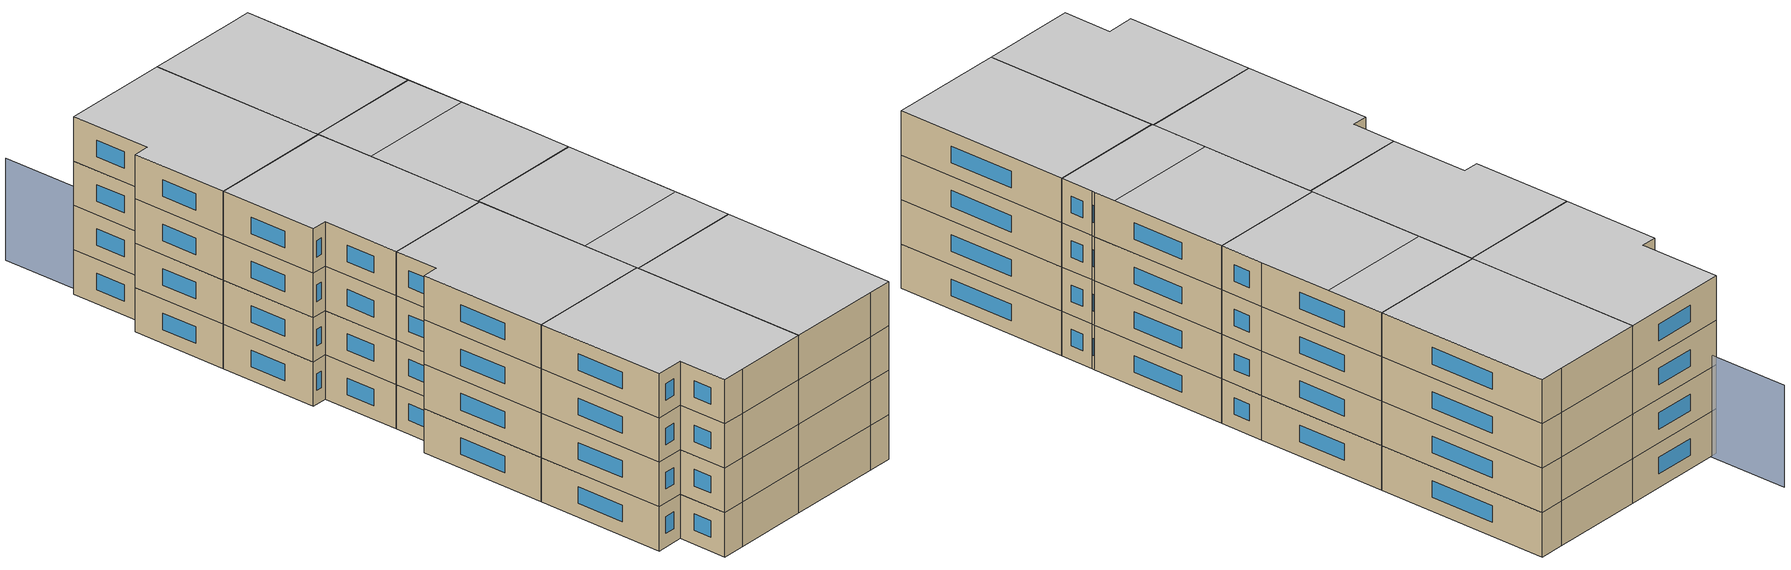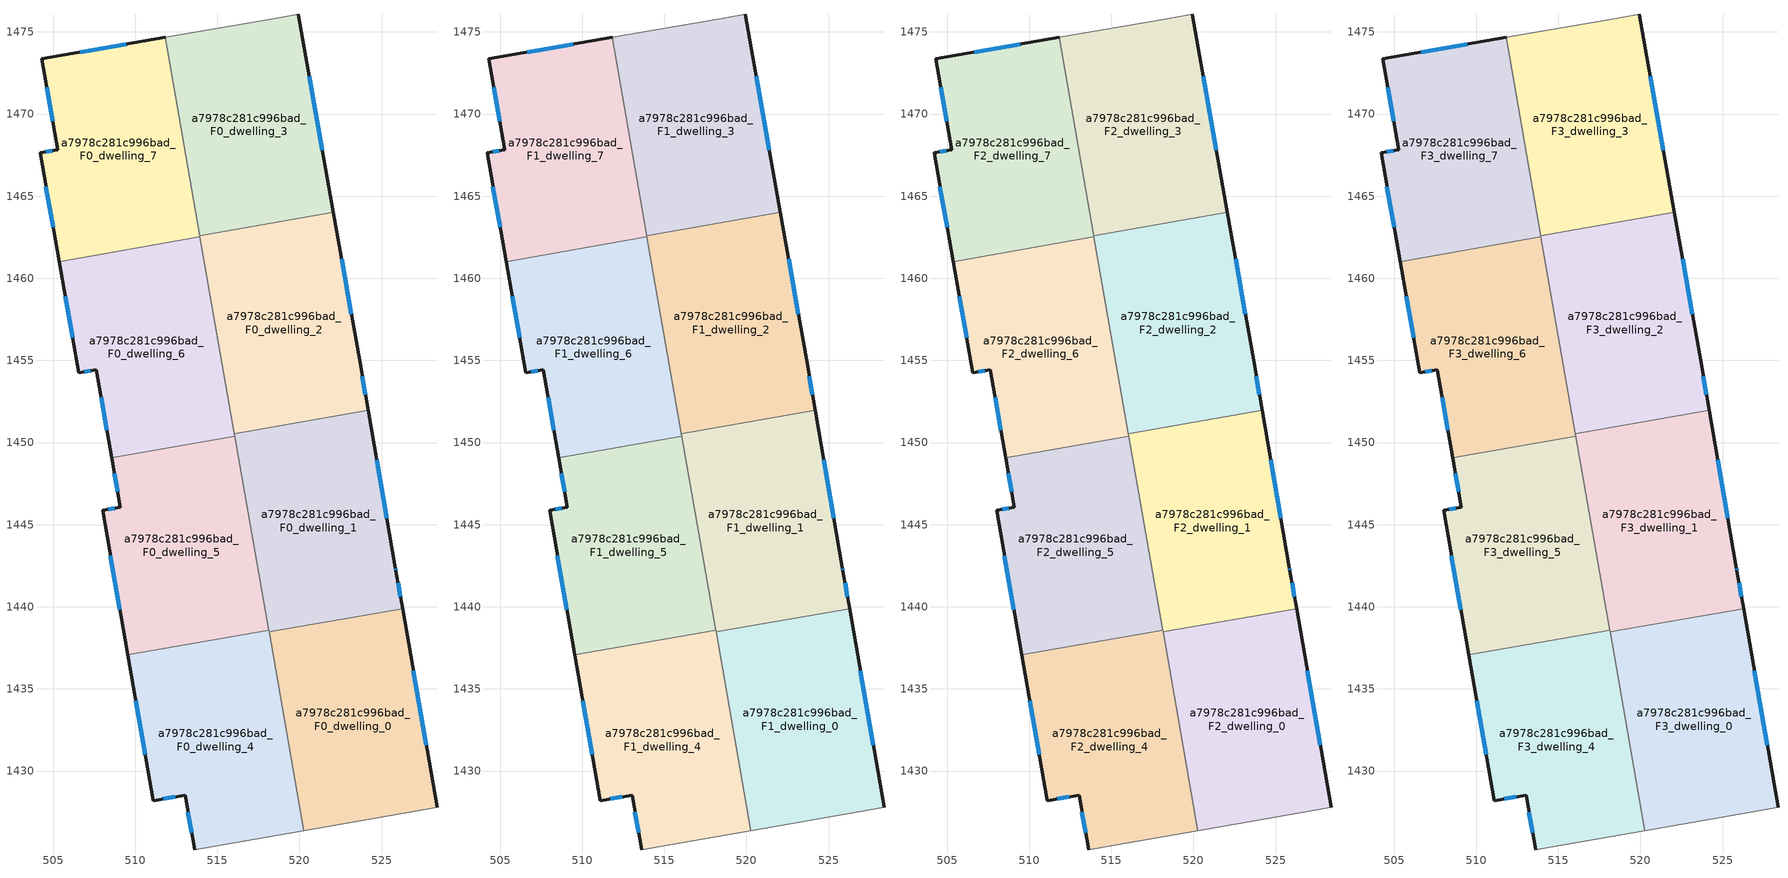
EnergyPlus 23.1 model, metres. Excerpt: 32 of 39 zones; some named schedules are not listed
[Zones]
a7978c281c996bad_F0_dwelling_0
 floor ground (EU_floor_Construction): 526.27,1439.89 528.37,1427.79 526.7,1427.5 520.27,1426.37 518.15,1438.47 z0
 wall outside (EU_wall_Construction): 528.37,1427.79 526.27,1439.89 z0:3
 wall to a7978c281c996bad_F0_dwelling_1 (EU_wall_Construction): 526.27,1439.89 518.15,1438.47 z0:3
 wall adiabatic (EU_wall_Construction): 520.27,1426.37 526.7,1427.5 528.37,1427.79 z0:3
 wall to a7978c281c996bad_F0_dwelling_4 (EU_wall_Construction): 518.15,1438.47 520.27,1426.37 z0:3
 window (EU_Window_Construction): 527.72,1431.58 526.93,1436.09 z0.94:2.06
a7978c281c996bad_F0_dwelling_1
 floor ground (EU_floor_Construction): 524.18,1451.96 525.84,1442.37 525.87,1442.2 526.27,1439.89 518.15,1438.47 516.04,1450.53 z0
 wall outside (EU_wall_Construction): 526.27,1439.89 525.87,1442.2 525.84,1442.37 524.18,1451.96 z0:3
 wall to a7978c281c996bad_F0_dwelling_2 (EU_wall_Construction): 524.18,1451.96 516.04,1450.53 z0:3
 wall to a7978c281c996bad_F0_dwelling_5 (EU_wall_Construction): 516.06,1450.4 518.13,1438.57 z0:3
 wall to a7978c281c996bad_F0_dwelling_4 (EU_wall_Construction): 518.13,1438.57 518.15,1438.47 z0:3
 wall to a7978c281c996bad_F0_dwelling_6 (EU_wall_Construction): 516.04,1450.53 516.06,1450.4 z0:3
 window (EU_Window_Construction): 525.32,1445.38 524.7,1448.95 / 525.86,1442.26 525.85,1442.32 / 526.15,1440.61 526,1441.48 z0.94:2.06
a7978c281c996bad_F0_dwelling_2
 floor ground (EU_floor_Construction): 522.07,1464.01 523.66,1455 524.18,1451.96 516.04,1450.53 513.93,1462.58 z0
 wall outside (EU_wall_Construction): 524.18,1451.96 523.66,1455 522.07,1464.01 z0:3
 wall to a7978c281c996bad_F0_dwelling_3 (EU_wall_Construction): 522.07,1464.01 513.93,1462.58 z0:3
 wall to a7978c281c996bad_F0_dwelling_6 (EU_wall_Construction): 513.94,1462.52 516.04,1450.53 z0:3
 wall to a7978c281c996bad_F0_dwelling_7 (EU_wall_Construction): 513.93,1462.58 513.94,1462.52 z0:3
 window (EU_Window_Construction): 523.16,1457.83 522.57,1461.18 / 524.02,1452.91 523.82,1454.05 z0.94:2.06
a7978c281c996bad_F0_dwelling_3
 floor ground (EU_floor_Construction): 519.93,1476.08 522.07,1464.01 513.93,1462.58 511.81,1474.66 518.24,1475.78 z0
 wall outside (EU_wall_Construction): 522.07,1464.01 519.93,1476.08 z0:3
 wall adiabatic (EU_wall_Construction): 519.93,1476.08 518.24,1475.78 511.81,1474.66 z0:3
 wall to a7978c281c996bad_F0_dwelling_7 (EU_wall_Construction): 511.81,1474.66 513.93,1462.58 z0:3
 window (EU_Window_Construction): 521.4,1467.79 520.6,1472.3 z0.94:2.06
a7978c281c996bad_F0_dwelling_4
 floor ground (EU_floor_Construction): 518.13,1438.57 520.27,1426.37 515.17,1425.48 513.61,1425.2 513.03,1428.54 511.11,1428.21 509.56,1437.07 z0
 wall outside (EU_wall_Construction): 509.56,1437.07 511.11,1428.21 513.03,1428.54 513.61,1425.2 z0:3
 wall to a7978c281c996bad_F0_dwelling_5 (EU_wall_Construction): 518.13,1438.57 509.56,1437.07 z0:3
 wall adiabatic (EU_wall_Construction): 513.61,1425.2 515.17,1425.48 520.27,1426.37 z0:3
 window (EU_Window_Construction): 513.21,1427.49 513.43,1426.25 / 511.71,1428.31 512.43,1428.44 / 510.04,1434.29 510.62,1430.98 z0.94:2.06
a7978c281c996bad_F0_dwelling_5
 floor ground (EU_floor_Construction): 516.06,1450.39 518.13,1438.57 509.56,1437.07 508.01,1445.88 509.09,1446.07 508.56,1449.08 z0
 wall outside (EU_wall_Construction): 508.56,1449.08 509.09,1446.07 508.01,1445.88 509.56,1437.07 z0:3
 wall to a7978c281c996bad_F0_dwelling_6 (EU_wall_Construction): 516.06,1450.39 508.56,1449.08 z0:3
 window (EU_Window_Construction): 508.5,1443.12 509.07,1439.83 / 508.75,1446.01 508.35,1445.94 / 508.73,1448.14 508.92,1447.01 z0.94:2.06
a7978c281c996bad_F0_dwelling_6
 floor ground (EU_floor_Construction): 513.94,1462.52 516.06,1450.39 508.56,1449.08 507.63,1454.43 506.56,1454.24 505.37,1461.02 z0
 wall outside (EU_wall_Construction): 505.37,1461.02 506.56,1454.24 507.63,1454.43 508.56,1449.08 z0:3
 wall to a7978c281c996bad_F0_dwelling_7 (EU_wall_Construction): 513.94,1462.52 505.37,1461.02 z0:3
 window (EU_Window_Construction): 507.92,1452.76 508.27,1450.76 / 506.89,1454.3 507.3,1454.37 / 505.74,1458.9 506.18,1456.37 z0.94:2.06
a7978c281c996bad_F0_dwelling_7
 floor ground (EU_floor_Construction): 511.81,1474.66 513.94,1462.52 505.37,1461.02 504.2,1467.64 505.28,1467.83 504.31,1473.35 z0
 wall outside (EU_wall_Construction): 511.81,1474.66 504.31,1473.35 505.28,1467.83 504.2,1467.64 505.37,1461.02 z0:3
 window (EU_Window_Construction): 509.46,1474.25 506.67,1473.76 / 504.57,1465.57 505,1463.1 / 504.94,1467.77 504.54,1467.7 / 504.62,1471.62 504.98,1469.56 z0.94:2.06
a7978c281c996bad_F1_dwelling_0
 floor to a7978c281c996bad_F0_dwelling_0 (EU_floor_Construction): 526.27,1439.89 528.37,1427.79 526.7,1427.5 520.27,1426.37 518.15,1438.47 z3
 wall outside (EU_wall_Construction): 528.37,1427.79 526.27,1439.89 z3:6
 wall to a7978c281c996bad_F1_dwelling_1 (EU_wall_Construction): 526.27,1439.89 518.15,1438.47 z3:6
 wall adiabatic (EU_wall_Construction): 520.27,1426.37 526.7,1427.5 528.37,1427.79 z3:6
 wall to a7978c281c996bad_F1_dwelling_4 (EU_wall_Construction): 518.15,1438.47 520.27,1426.37 z3:6
 window (EU_Window_Construction): 527.72,1431.58 526.93,1436.09 z3.94:5.06
a7978c281c996bad_F1_dwelling_1
 floor to a7978c281c996bad_F0_dwelling_1 (EU_floor_Construction): 524.18,1451.96 525.84,1442.37 525.87,1442.2 526.27,1439.89 518.15,1438.47 516.04,1450.53 z3
 wall outside (EU_wall_Construction): 526.27,1439.89 525.87,1442.2 525.84,1442.37 524.18,1451.96 z3:6
 wall to a7978c281c996bad_F1_dwelling_2 (EU_wall_Construction): 524.18,1451.96 516.04,1450.53 z3:6
 wall to a7978c281c996bad_F1_dwelling_5 (EU_wall_Construction): 516.06,1450.4 518.13,1438.57 z3:6
 wall to a7978c281c996bad_F1_dwelling_4 (EU_wall_Construction): 518.13,1438.57 518.15,1438.47 z3:6
 wall to a7978c281c996bad_F1_dwelling_6 (EU_wall_Construction): 516.04,1450.53 516.06,1450.4 z3:6
 window (EU_Window_Construction): 525.32,1445.38 524.7,1448.95 / 525.86,1442.26 525.85,1442.32 / 526.15,1440.61 526,1441.48 z3.94:5.06
a7978c281c996bad_F1_dwelling_2
 floor to a7978c281c996bad_F0_dwelling_2 (EU_floor_Construction): 522.07,1464.01 523.66,1455 524.18,1451.96 516.04,1450.53 513.93,1462.58 z3
 wall outside (EU_wall_Construction): 524.18,1451.96 523.66,1455 522.07,1464.01 z3:6
 wall to a7978c281c996bad_F1_dwelling_3 (EU_wall_Construction): 522.07,1464.01 513.93,1462.58 z3:6
 wall to a7978c281c996bad_F1_dwelling_6 (EU_wall_Construction): 513.94,1462.52 516.04,1450.53 z3:6
 wall to a7978c281c996bad_F1_dwelling_7 (EU_wall_Construction): 513.93,1462.58 513.94,1462.52 z3:6
 window (EU_Window_Construction): 523.16,1457.83 522.57,1461.18 / 524.02,1452.91 523.82,1454.05 z3.94:5.06
a7978c281c996bad_F1_dwelling_3
 floor to a7978c281c996bad_F0_dwelling_3 (EU_floor_Construction): 519.93,1476.08 522.07,1464.01 513.93,1462.58 511.81,1474.66 518.24,1475.78 z3
 wall outside (EU_wall_Construction): 522.07,1464.01 519.93,1476.08 z3:6
 wall adiabatic (EU_wall_Construction): 519.93,1476.08 518.24,1475.78 511.81,1474.66 z3:6
 wall to a7978c281c996bad_F1_dwelling_7 (EU_wall_Construction): 511.81,1474.66 513.93,1462.58 z3:6
 window (EU_Window_Construction): 521.4,1467.79 520.6,1472.3 z3.94:5.06
a7978c281c996bad_F1_dwelling_4
 floor to a7978c281c996bad_F0_dwelling_4 (EU_floor_Construction): 518.13,1438.57 520.27,1426.37 515.17,1425.48 513.61,1425.2 513.03,1428.54 511.11,1428.21 509.56,1437.07 z3
 wall outside (EU_wall_Construction): 509.56,1437.07 511.11,1428.21 513.03,1428.54 513.61,1425.2 z3:6
 wall to a7978c281c996bad_F1_dwelling_5 (EU_wall_Construction): 518.13,1438.57 509.56,1437.07 z3:6
 wall adiabatic (EU_wall_Construction): 513.61,1425.2 515.17,1425.48 520.27,1426.37 z3:6
 window (EU_Window_Construction): 513.21,1427.49 513.43,1426.25 / 511.71,1428.31 512.43,1428.44 / 510.04,1434.29 510.62,1430.98 z3.94:5.06
a7978c281c996bad_F1_dwelling_5
 floor to a7978c281c996bad_F0_dwelling_5 (EU_floor_Construction): 516.06,1450.39 518.13,1438.57 509.56,1437.07 508.01,1445.88 509.09,1446.07 508.56,1449.08 z3
 wall outside (EU_wall_Construction): 508.56,1449.08 509.09,1446.07 508.01,1445.88 509.56,1437.07 z3:6
 wall to a7978c281c996bad_F1_dwelling_6 (EU_wall_Construction): 516.06,1450.39 508.56,1449.08 z3:6
 window (EU_Window_Construction): 508.5,1443.12 509.07,1439.83 / 508.75,1446.01 508.35,1445.94 / 508.73,1448.14 508.92,1447.01 z3.94:5.06
a7978c281c996bad_F1_dwelling_6
 floor to a7978c281c996bad_F0_dwelling_6 (EU_floor_Construction): 513.94,1462.52 516.06,1450.39 508.56,1449.08 507.63,1454.43 506.56,1454.24 505.37,1461.02 z3
 wall outside (EU_wall_Construction): 505.37,1461.02 506.56,1454.24 507.63,1454.43 508.56,1449.08 z3:6
 wall to a7978c281c996bad_F1_dwelling_7 (EU_wall_Construction): 513.94,1462.52 505.37,1461.02 z3:6
 window (EU_Window_Construction): 507.92,1452.76 508.27,1450.76 / 506.89,1454.3 507.3,1454.37 / 505.74,1458.9 506.18,1456.37 z3.94:5.06
a7978c281c996bad_F1_dwelling_7
 floor to a7978c281c996bad_F0_dwelling_7 (EU_floor_Construction): 511.81,1474.66 513.94,1462.52 505.37,1461.02 504.2,1467.64 505.28,1467.83 504.31,1473.35 z3
 wall outside (EU_wall_Construction): 511.81,1474.66 504.31,1473.35 505.28,1467.83 504.2,1467.64 505.37,1461.02 z3:6
 window (EU_Window_Construction): 509.46,1474.25 506.67,1473.76 / 504.57,1465.57 505,1463.1 / 504.94,1467.77 504.54,1467.7 / 504.62,1471.62 504.98,1469.56 z3.94:5.06
a7978c281c996bad_F2_dwelling_0
 floor to a7978c281c996bad_F1_dwelling_0 (EU_floor_Construction): 526.27,1439.89 528.37,1427.79 526.7,1427.5 520.27,1426.37 518.15,1438.47 z6
 wall outside (EU_wall_Construction): 528.37,1427.79 526.27,1439.89 z6:9
 wall to a7978c281c996bad_F2_dwelling_1 (EU_wall_Construction): 526.27,1439.89 518.15,1438.47 z6:9
 wall adiabatic (EU_wall_Construction): 520.27,1426.37 526.7,1427.5 528.37,1427.79 z6:9
 wall to a7978c281c996bad_F2_dwelling_4 (EU_wall_Construction): 518.15,1438.47 520.27,1426.37 z6:9
 window (EU_Window_Construction): 527.72,1431.58 526.93,1436.09 z6.94:8.06
a7978c281c996bad_F2_dwelling_1
 floor to a7978c281c996bad_F1_dwelling_1 (EU_floor_Construction): 524.18,1451.96 525.84,1442.37 525.87,1442.2 526.27,1439.89 518.15,1438.47 516.04,1450.53 z6
 wall outside (EU_wall_Construction): 526.27,1439.89 525.87,1442.2 525.84,1442.37 524.18,1451.96 z6:9
 wall to a7978c281c996bad_F2_dwelling_2 (EU_wall_Construction): 524.18,1451.96 516.04,1450.53 z6:9
 wall to a7978c281c996bad_F2_dwelling_5 (EU_wall_Construction): 516.06,1450.4 518.13,1438.57 z6:9
 wall to a7978c281c996bad_F2_dwelling_4 (EU_wall_Construction): 518.13,1438.57 518.15,1438.47 z6:9
 wall to a7978c281c996bad_F2_dwelling_6 (EU_wall_Construction): 516.04,1450.53 516.06,1450.4 z6:9
 window (EU_Window_Construction): 525.32,1445.38 524.7,1448.95 / 525.86,1442.26 525.85,1442.32 / 526.15,1440.61 526,1441.48 z6.94:8.06
a7978c281c996bad_F2_dwelling_2
 floor to a7978c281c996bad_F1_dwelling_2 (EU_floor_Construction): 522.07,1464.01 523.66,1455 524.18,1451.96 516.04,1450.53 513.93,1462.58 z6
 wall outside (EU_wall_Construction): 524.18,1451.96 523.66,1455 522.07,1464.01 z6:9
 wall to a7978c281c996bad_F2_dwelling_3 (EU_wall_Construction): 522.07,1464.01 513.93,1462.58 z6:9
 wall to a7978c281c996bad_F2_dwelling_6 (EU_wall_Construction): 513.94,1462.52 516.04,1450.53 z6:9
 wall to a7978c281c996bad_F2_dwelling_7 (EU_wall_Construction): 513.93,1462.58 513.94,1462.52 z6:9
 window (EU_Window_Construction): 523.16,1457.83 522.57,1461.18 / 524.02,1452.91 523.82,1454.05 z6.94:8.06
a7978c281c996bad_F2_dwelling_3
 floor to a7978c281c996bad_F1_dwelling_3 (EU_floor_Construction): 519.93,1476.08 522.07,1464.01 513.93,1462.58 511.81,1474.66 518.24,1475.78 z6
 wall outside (EU_wall_Construction): 522.07,1464.01 519.93,1476.08 z6:9
 wall adiabatic (EU_wall_Construction): 519.93,1476.08 518.24,1475.78 511.81,1474.66 z6:9
 wall to a7978c281c996bad_F2_dwelling_7 (EU_wall_Construction): 511.81,1474.66 513.93,1462.58 z6:9
 window (EU_Window_Construction): 521.4,1467.79 520.6,1472.3 z6.94:8.06
a7978c281c996bad_F2_dwelling_4
 floor to a7978c281c996bad_F1_dwelling_4 (EU_floor_Construction): 518.13,1438.57 520.27,1426.37 515.17,1425.48 513.61,1425.2 513.03,1428.54 511.11,1428.21 509.56,1437.07 z6
 wall outside (EU_wall_Construction): 509.56,1437.07 511.11,1428.21 513.03,1428.54 513.61,1425.2 z6:9
 wall to a7978c281c996bad_F2_dwelling_5 (EU_wall_Construction): 518.13,1438.57 509.56,1437.07 z6:9
 wall adiabatic (EU_wall_Construction): 513.61,1425.2 515.17,1425.48 520.27,1426.37 z6:9
 window (EU_Window_Construction): 513.21,1427.49 513.43,1426.25 / 511.71,1428.31 512.43,1428.44 / 510.04,1434.29 510.62,1430.98 z6.94:8.06
a7978c281c996bad_F2_dwelling_5
 floor to a7978c281c996bad_F1_dwelling_5 (EU_floor_Construction): 516.06,1450.39 518.13,1438.57 509.56,1437.07 508.01,1445.88 509.09,1446.07 508.56,1449.08 z6
 wall outside (EU_wall_Construction): 508.56,1449.08 509.09,1446.07 508.01,1445.88 509.56,1437.07 z6:9
 wall to a7978c281c996bad_F2_dwelling_6 (EU_wall_Construction): 516.06,1450.39 508.56,1449.08 z6:9
 window (EU_Window_Construction): 508.5,1443.12 509.07,1439.83 / 508.75,1446.01 508.35,1445.94 / 508.73,1448.14 508.92,1447.01 z6.94:8.06
a7978c281c996bad_F2_dwelling_6
 floor to a7978c281c996bad_F1_dwelling_6 (EU_floor_Construction): 513.94,1462.52 516.06,1450.39 508.56,1449.08 507.63,1454.43 506.56,1454.24 505.37,1461.02 z6
 wall outside (EU_wall_Construction): 505.37,1461.02 506.56,1454.24 507.63,1454.43 508.56,1449.08 z6:9
 wall to a7978c281c996bad_F2_dwelling_7 (EU_wall_Construction): 513.94,1462.52 505.37,1461.02 z6:9
 window (EU_Window_Construction): 507.92,1452.76 508.27,1450.76 / 506.89,1454.3 507.3,1454.37 / 505.74,1458.9 506.18,1456.37 z6.94:8.06
a7978c281c996bad_F2_dwelling_7
 floor to a7978c281c996bad_F1_dwelling_7 (EU_floor_Construction): 511.81,1474.66 513.94,1462.52 505.37,1461.02 504.2,1467.64 505.28,1467.83 504.31,1473.35 z6
 wall outside (EU_wall_Construction): 511.81,1474.66 504.31,1473.35 505.28,1467.83 504.2,1467.64 505.37,1461.02 z6:9
 window (EU_Window_Construction): 509.46,1474.25 506.67,1473.76 / 504.57,1465.57 505,1463.1 / 504.94,1467.77 504.54,1467.7 / 504.62,1471.62 504.98,1469.56 z6.94:8.06
a7978c281c996bad_F3_dwelling_0
 floor to a7978c281c996bad_F2_dwelling_0 (EU_floor_Construction): 526.27,1439.89 528.37,1427.79 526.7,1427.5 520.27,1426.37 518.15,1438.47 z9
 wall outside (EU_wall_Construction): 528.37,1427.79 526.27,1439.89 z9:12
 wall to a7978c281c996bad_F3_dwelling_1 (EU_wall_Construction): 526.27,1439.89 518.15,1438.47 z9:12
 wall adiabatic (EU_wall_Construction): 520.27,1426.37 526.7,1427.5 528.37,1427.79 z9:12
 wall to a7978c281c996bad_F3_dwelling_4 (EU_wall_Construction): 518.15,1438.47 520.27,1426.37 z9:12
 window (EU_Window_Construction): 527.72,1431.58 526.93,1436.09 z9.94:11.06
 ceiling to a7978c281c996bad_F4_dwelling_0 (EU_floor_Construction): 528.37,1427.79 526.27,1439.89 518.15,1438.47 520.27,1426.37 526.7,1427.5 z12
a7978c281c996bad_F3_dwelling_1
 floor to a7978c281c996bad_F2_dwelling_1 (EU_floor_Construction): 524.18,1451.96 525.84,1442.37 525.87,1442.2 526.27,1439.89 518.15,1438.47 516.04,1450.53 z9
 wall outside (EU_wall_Construction): 526.27,1439.89 525.87,1442.2 525.84,1442.37 524.18,1451.96 z9:12
 wall to a7978c281c996bad_F3_dwelling_2 (EU_wall_Construction): 524.18,1451.96 516.04,1450.53 z9:12
 wall to a7978c281c996bad_F3_dwelling_5 (EU_wall_Construction): 516.06,1450.4 518.13,1438.57 z9:12
 wall to a7978c281c996bad_F3_dwelling_4 (EU_wall_Construction): 518.13,1438.57 518.15,1438.47 z9:12
 wall to a7978c281c996bad_F3_dwelling_6 (EU_wall_Construction): 516.04,1450.53 516.06,1450.4 z9:12
 window (EU_Window_Construction): 525.32,1445.38 524.7,1448.95 / 525.86,1442.26 525.85,1442.32 / 526.15,1440.61 526,1441.48 z9.94:11.06
 ceiling to a7978c281c996bad_F4_dwelling_1 (EU_floor_Construction): 525.58,1443.91 524.18,1451.96 516.04,1450.53 517.44,1442.49 z12
 ceiling to a7978c281c996bad_F4_dwelling_0 (EU_floor_Construction): 526.27,1439.89 525.87,1442.2 525.84,1442.37 525.58,1443.91 517.44,1442.49 518.15,1438.47 z12
a7978c281c996bad_F3_dwelling_2
 floor to a7978c281c996bad_F2_dwelling_2 (EU_floor_Construction): 522.07,1464.01 523.66,1455 524.18,1451.96 516.04,1450.53 513.93,1462.58 z9
 wall outside (EU_wall_Construction): 524.18,1451.96 523.66,1455 522.07,1464.01 z9:12
 wall to a7978c281c996bad_F3_dwelling_3 (EU_wall_Construction): 522.07,1464.01 513.93,1462.58 z9:12
 wall to a7978c281c996bad_F3_dwelling_6 (EU_wall_Construction): 513.94,1462.52 516.04,1450.53 z9:12
 wall to a7978c281c996bad_F3_dwelling_7 (EU_wall_Construction): 513.93,1462.58 513.94,1462.52 z9:12
 window (EU_Window_Construction): 523.16,1457.83 522.57,1461.18 / 524.02,1452.91 523.82,1454.05 z9.94:11.06
 ceiling to a7978c281c996bad_F4_dwelling_1 (EU_floor_Construction): 524.18,1451.96 523.66,1455 522.78,1459.99 514.63,1458.56 516.04,1450.53 z12
 ceiling to a7978c281c996bad_F4_dwelling_2 (EU_floor_Construction): 522.78,1459.99 522.07,1464.01 513.93,1462.58 514.63,1458.56 z12
a7978c281c996bad_F3_dwelling_3
 floor to a7978c281c996bad_F2_dwelling_3 (EU_floor_Construction): 519.93,1476.08 522.07,1464.01 513.93,1462.58 511.81,1474.66 518.24,1475.78 z9
 wall outside (EU_wall_Construction): 522.07,1464.01 519.93,1476.08 z9:12
 wall adiabatic (EU_wall_Construction): 519.93,1476.08 518.24,1475.78 511.81,1474.66 z9:12
 wall to a7978c281c996bad_F3_dwelling_7 (EU_wall_Construction): 511.81,1474.66 513.93,1462.58 z9:12
 window (EU_Window_Construction): 521.4,1467.79 520.6,1472.3 z9.94:11.06
 ceiling to a7978c281c996bad_F4_dwelling_2 (EU_floor_Construction): 522.07,1464.01 519.93,1476.08 518.24,1475.78 511.81,1474.66 513.93,1462.58 z12
a7978c281c996bad_F3_dwelling_4
 floor to a7978c281c996bad_F2_dwelling_4 (EU_floor_Construction): 518.13,1438.57 520.27,1426.37 515.17,1425.48 513.61,1425.2 513.03,1428.54 511.11,1428.21 509.56,1437.07 z9
 wall outside (EU_wall_Construction): 509.56,1437.07 511.11,1428.21 513.03,1428.54 513.61,1425.2 z9:12
 wall to a7978c281c996bad_F3_dwelling_5 (EU_wall_Construction): 518.13,1438.57 509.56,1437.07 z9:12
 wall adiabatic (EU_wall_Construction): 513.61,1425.2 515.17,1425.48 520.27,1426.37 z9:12
 window (EU_Window_Construction): 513.21,1427.49 513.43,1426.25 / 511.71,1428.31 512.43,1428.44 / 510.04,1434.29 510.62,1430.98 z9.94:11.06
 ceiling to a7978c281c996bad_F4_dwelling_3 (EU_floor_Construction): 520.27,1426.37 518.13,1438.57 509.56,1437.07 511.11,1428.21 513.03,1428.54 513.61,1425.2 515.17,1425.48 z12
a7978c281c996bad_F3_dwelling_5
 floor to a7978c281c996bad_F2_dwelling_5 (EU_floor_Construction): 516.06,1450.39 518.13,1438.57 509.56,1437.07 508.01,1445.88 509.09,1446.07 508.56,1449.08 z9
 wall outside (EU_wall_Construction): 508.56,1449.08 509.09,1446.07 508.01,1445.88 509.56,1437.07 z9:12
 wall to a7978c281c996bad_F3_dwelling_6 (EU_wall_Construction): 516.06,1450.39 508.56,1449.08 z9:12
 window (EU_Window_Construction): 508.5,1443.12 509.07,1439.83 / 508.75,1446.01 508.35,1445.94 / 508.73,1448.14 508.92,1447.01 z9.94:11.06
 ceiling to a7978c281c996bad_F4_dwelling_4 (EU_floor_Construction): 518.13,1438.57 516.06,1450.39 508.56,1449.08 509.09,1446.07 508.01,1445.88 509.56,1437.07 z12
a7978c281c996bad_F3_dwelling_6
 floor to a7978c281c996bad_F2_dwelling_6 (EU_floor_Construction): 513.94,1462.52 516.06,1450.39 508.56,1449.08 507.63,1454.43 506.56,1454.24 505.37,1461.02 z9
 wall outside (EU_wall_Construction): 505.37,1461.02 506.56,1454.24 507.63,1454.43 508.56,1449.08 z9:12
 wall to a7978c281c996bad_F3_dwelling_7 (EU_wall_Construction): 513.94,1462.52 505.37,1461.02 z9:12
 window (EU_Window_Construction): 507.92,1452.76 508.27,1450.76 / 506.89,1454.3 507.3,1454.37 / 505.74,1458.9 506.18,1456.37 z9.94:11.06
 ceiling to a7978c281c996bad_F4_dwelling_5 (EU_floor_Construction): 516.06,1450.39 513.94,1462.52 505.37,1461.02 506.56,1454.24 507.63,1454.43 508.56,1449.08 z12
a7978c281c996bad_F3_dwelling_7
 floor to a7978c281c996bad_F2_dwelling_7 (EU_floor_Construction): 511.81,1474.66 513.94,1462.52 505.37,1461.02 504.2,1467.64 505.28,1467.83 504.31,1473.35 z9
 wall outside (EU_wall_Construction): 511.81,1474.66 504.31,1473.35 505.28,1467.83 504.2,1467.64 505.37,1461.02 z9:12
 window (EU_Window_Construction): 509.46,1474.25 506.67,1473.76 / 504.57,1465.57 505,1463.1 / 504.94,1467.77 504.54,1467.7 / 504.62,1471.62 504.98,1469.56 z9.94:11.06
 ceiling to a7978c281c996bad_F4_dwelling_6 (EU_floor_Construction): 513.94,1462.52 511.81,1474.66 504.31,1473.35 505.28,1467.83 504.2,1467.64 505.37,1461.02 z12
shading: 503.84,1478.94 504.8,1473.43 z0:6.9
[Building]
EU S2 Campaign: North Axis=0; Terrain=City; Solar Distribution=FullExterior
[Site:Location]
Vienna: Latitude=48; Longitude=16.5; Time Zone=1; Elevation=183
[SizingPeriod:WeatherFileDays]
AnnualSizingPeriod: Begin Month=1; Begin Day of Month=1; End Month=12; End Day of Month=31; Day of Week for Start Day=Monday; Use Weather File Daylight Saving Period=No; Use Weather File Rain and Snow Indicators=No
[MATERIAL]
EU_InternalMass_Material: Roughness=MediumRough; Thickness=0.1; Conductivity=1; Density=1800; Specific Heat=900; Thermal Absorptance=0.9; Solar Absorptance=0.7; Visible Absorptance=0.7
[MATERIAL:NOMASS] Roughness=MediumRough; Thermal Absorptance=0.9; Solar Absorptance=0.7; Visible Absorptance=0.7
Name | Thermal Resistance
EU_wall_NoMass | 0.914258
EU_floor_NoMass | 1.09711
[WINDOWMATERIAL:SIMPLEGLAZINGSYSTEM]
EU_Window_SimpleGlazing: UFactor=2.09642; Solar Heat Gain Coefficient=0.65; Visible Transmittance=0.65
[CONSTRUCTION]
EU_wall_Construction: EU_wall_NoMass
EU_floor_Construction: EU_floor_NoMass
EU_Window_Construction: EU_Window_SimpleGlazing
EU_InternalMass_Construction: EU_InternalMass_Material
[ZONE] Type=1; Multiplier=1; Ceiling Height=autocalculate; Floor Area=autocalculate; Part of Total Floor Area=Yes
Name | Volume
a7978c281c996bad_F0_dwelling_0; a7978c281c996bad_F1_dwelling_0; a7978c281c996bad_F2_dwelling_0; a7978c281c996bad_F3_dwelling_0; a7978c281c996bad_F0_dwelling_4; a7978c281c996bad_F1_dwelling_4; a7978c281c996bad_F2_dwelling_4; a7978c281c996bad_F3_dwelling_4 | 303.554
a7978c281c996bad_F0_dwelling_1; a7978c281c996bad_F1_dwelling_1; a7978c281c996bad_F2_dwelling_1; a7978c281c996bad_F3_dwelling_1 | 303.542
a7978c281c996bad_F0_dwelling_2; a7978c281c996bad_F1_dwelling_2; a7978c281c996bad_F2_dwelling_2; a7978c281c996bad_F3_dwelling_2 | 303.553
a7978c281c996bad_F0_dwelling_3; a7978c281c996bad_F1_dwelling_3; a7978c281c996bad_F2_dwelling_3; a7978c281c996bad_F3_dwelling_3 | 303.56
a7978c281c996bad_F0_dwelling_5; a7978c281c996bad_F1_dwelling_5; a7978c281c996bad_F2_dwelling_5; a7978c281c996bad_F3_dwelling_5 | 303.58
a7978c281c996bad_F0_dwelling_6; a7978c281c996bad_F1_dwelling_6; a7978c281c996bad_F2_dwelling_6; a7978c281c996bad_F3_dwelling_6 | 303.55
a7978c281c996bad_F0_dwelling_7; a7978c281c996bad_F1_dwelling_7; a7978c281c996bad_F2_dwelling_7; a7978c281c996bad_F3_dwelling_7 | 303.569
[INTERNALMASS] Construction=EU_InternalMass_Construction
Name | Zone or ZoneList | Surface Area
a7978c281c996bad_F0_dwelling_0_EU_InternalMass | a7978c281c996bad_F0_dwelling_0 | 101.185
a7978c281c996bad_F0_dwelling_1_EU_InternalMass | a7978c281c996bad_F0_dwelling_1 | 101.181
a7978c281c996bad_F0_dwelling_2_EU_InternalMass | a7978c281c996bad_F0_dwelling_2 | 101.184
a7978c281c996bad_F0_dwelling_3_EU_InternalMass | a7978c281c996bad_F0_dwelling_3 | 101.186
a7978c281c996bad_F0_dwelling_4_EU_InternalMass | a7978c281c996bad_F0_dwelling_4 | 101.185
a7978c281c996bad_F0_dwelling_5_EU_InternalMass | a7978c281c996bad_F0_dwelling_5 | 101.193
a7978c281c996bad_F0_dwelling_6_EU_InternalMass | a7978c281c996bad_F0_dwelling_6 | 101.184
a7978c281c996bad_F0_dwelling_7_EU_InternalMass | a7978c281c996bad_F0_dwelling_7 | 101.19
a7978c281c996bad_F1_dwelling_0_EU_InternalMass | a7978c281c996bad_F1_dwelling_0 | 101.185
a7978c281c996bad_F1_dwelling_1_EU_InternalMass | a7978c281c996bad_F1_dwelling_1 | 101.181
a7978c281c996bad_F1_dwelling_2_EU_InternalMass | a7978c281c996bad_F1_dwelling_2 | 101.184
a7978c281c996bad_F1_dwelling_3_EU_InternalMass | a7978c281c996bad_F1_dwelling_3 | 101.186
a7978c281c996bad_F1_dwelling_4_EU_InternalMass | a7978c281c996bad_F1_dwelling_4 | 101.185
a7978c281c996bad_F1_dwelling_5_EU_InternalMass | a7978c281c996bad_F1_dwelling_5 | 101.193
a7978c281c996bad_F1_dwelling_6_EU_InternalMass | a7978c281c996bad_F1_dwelling_6 | 101.184
a7978c281c996bad_F1_dwelling_7_EU_InternalMass | a7978c281c996bad_F1_dwelling_7 | 101.19
a7978c281c996bad_F2_dwelling_0_EU_InternalMass | a7978c281c996bad_F2_dwelling_0 | 101.185
a7978c281c996bad_F2_dwelling_1_EU_InternalMass | a7978c281c996bad_F2_dwelling_1 | 101.181
a7978c281c996bad_F2_dwelling_2_EU_InternalMass | a7978c281c996bad_F2_dwelling_2 | 101.184
a7978c281c996bad_F2_dwelling_3_EU_InternalMass | a7978c281c996bad_F2_dwelling_3 | 101.186
a7978c281c996bad_F2_dwelling_4_EU_InternalMass | a7978c281c996bad_F2_dwelling_4 | 101.185
a7978c281c996bad_F2_dwelling_5_EU_InternalMass | a7978c281c996bad_F2_dwelling_5 | 101.193
a7978c281c996bad_F2_dwelling_6_EU_InternalMass | a7978c281c996bad_F2_dwelling_6 | 101.184
a7978c281c996bad_F2_dwelling_7_EU_InternalMass | a7978c281c996bad_F2_dwelling_7 | 101.19
a7978c281c996bad_F3_dwelling_0_EU_InternalMass | a7978c281c996bad_F3_dwelling_0 | 101.185
a7978c281c996bad_F3_dwelling_1_EU_InternalMass | a7978c281c996bad_F3_dwelling_1 | 101.181
a7978c281c996bad_F3_dwelling_2_EU_InternalMass | a7978c281c996bad_F3_dwelling_2 | 101.184
a7978c281c996bad_F3_dwelling_3_EU_InternalMass | a7978c281c996bad_F3_dwelling_3 | 101.186
a7978c281c996bad_F3_dwelling_4_EU_InternalMass | a7978c281c996bad_F3_dwelling_4 | 101.185
a7978c281c996bad_F3_dwelling_5_EU_InternalMass | a7978c281c996bad_F3_dwelling_5 | 101.193
a7978c281c996bad_F3_dwelling_6_EU_InternalMass | a7978c281c996bad_F3_dwelling_6 | 101.184
a7978c281c996bad_F3_dwelling_7_EU_InternalMass | a7978c281c996bad_F3_dwelling_7 | 101.19
[OTHEREQUIPMENT] Fuel Type=Electricity; Design Level Calculation Method=Watts/Area; Power per Zone Floor Area=1; Fraction Latent=0; Fraction Radiant=0; Fraction Lost=0; Carbon Dioxide Generation Rate=0; EndUse Subcategory=EU_Step8_InternalGains
Name | Zone or ZoneList or Space or SpaceList | Schedule
EU_Step8_InternalGain_a7978c281c996bad_F0_dwelling_0_f000 | a7978c281c996bad_F0_dwelling_0 | EU_Step8_GainSchedule_a7978c281c996bad_F0_dwelling_0_f000
EU_Step8_InternalGain_a7978c281c996bad_F0_dwelling_1_f000 | a7978c281c996bad_F0_dwelling_1 | EU_Step8_GainSchedule_a7978c281c996bad_F0_dwelling_1_f000
EU_Step8_InternalGain_a7978c281c996bad_F0_dwelling_2_f000 | a7978c281c996bad_F0_dwelling_2 | EU_Step8_GainSchedule_a7978c281c996bad_F0_dwelling_2_f000
EU_Step8_InternalGain_a7978c281c996bad_F0_dwelling_3_f000 | a7978c281c996bad_F0_dwelling_3 | EU_Step8_GainSchedule_a7978c281c996bad_F0_dwelling_3_f000
EU_Step8_InternalGain_a7978c281c996bad_F0_dwelling_4_f000 | a7978c281c996bad_F0_dwelling_4 | EU_Step8_GainSchedule_a7978c281c996bad_F0_dwelling_4_f000
EU_Step8_InternalGain_a7978c281c996bad_F0_dwelling_5_f000 | a7978c281c996bad_F0_dwelling_5 | EU_Step8_GainSchedule_a7978c281c996bad_F0_dwelling_5_f000
EU_Step8_InternalGain_a7978c281c996bad_F0_dwelling_6_f000 | a7978c281c996bad_F0_dwelling_6 | EU_Step8_GainSchedule_a7978c281c996bad_F0_dwelling_6_f000
EU_Step8_InternalGain_a7978c281c996bad_F0_dwelling_7_f000 | a7978c281c996bad_F0_dwelling_7 | EU_Step8_GainSchedule_a7978c281c996bad_F0_dwelling_7_f000
EU_Step8_InternalGain_a7978c281c996bad_F1_dwelling_0_f000 | a7978c281c996bad_F1_dwelling_0 | EU_Step8_GainSchedule_a7978c281c996bad_F1_dwelling_0_f000
EU_Step8_InternalGain_a7978c281c996bad_F1_dwelling_1_f000 | a7978c281c996bad_F1_dwelling_1 | EU_Step8_GainSchedule_a7978c281c996bad_F1_dwelling_1_f000
EU_Step8_InternalGain_a7978c281c996bad_F1_dwelling_2_f000 | a7978c281c996bad_F1_dwelling_2 | EU_Step8_GainSchedule_a7978c281c996bad_F1_dwelling_2_f000
EU_Step8_InternalGain_a7978c281c996bad_F1_dwelling_3_f000 | a7978c281c996bad_F1_dwelling_3 | EU_Step8_GainSchedule_a7978c281c996bad_F1_dwelling_3_f000
EU_Step8_InternalGain_a7978c281c996bad_F1_dwelling_4_f000 | a7978c281c996bad_F1_dwelling_4 | EU_Step8_GainSchedule_a7978c281c996bad_F1_dwelling_4_f000
EU_Step8_InternalGain_a7978c281c996bad_F1_dwelling_5_f000 | a7978c281c996bad_F1_dwelling_5 | EU_Step8_GainSchedule_a7978c281c996bad_F1_dwelling_5_f000
EU_Step8_InternalGain_a7978c281c996bad_F1_dwelling_6_f000 | a7978c281c996bad_F1_dwelling_6 | EU_Step8_GainSchedule_a7978c281c996bad_F1_dwelling_6_f000
EU_Step8_InternalGain_a7978c281c996bad_F1_dwelling_7_f000 | a7978c281c996bad_F1_dwelling_7 | EU_Step8_GainSchedule_a7978c281c996bad_F1_dwelling_7_f000
EU_Step8_InternalGain_a7978c281c996bad_F2_dwelling_0_f000 | a7978c281c996bad_F2_dwelling_0 | EU_Step8_GainSchedule_a7978c281c996bad_F2_dwelling_0_f000
EU_Step8_InternalGain_a7978c281c996bad_F2_dwelling_1_f000 | a7978c281c996bad_F2_dwelling_1 | EU_Step8_GainSchedule_a7978c281c996bad_F2_dwelling_1_f000
EU_Step8_InternalGain_a7978c281c996bad_F2_dwelling_2_f000 | a7978c281c996bad_F2_dwelling_2 | EU_Step8_GainSchedule_a7978c281c996bad_F2_dwelling_2_f000
EU_Step8_InternalGain_a7978c281c996bad_F2_dwelling_3_f000 | a7978c281c996bad_F2_dwelling_3 | EU_Step8_GainSchedule_a7978c281c996bad_F2_dwelling_3_f000
EU_Step8_InternalGain_a7978c281c996bad_F2_dwelling_4_f000 | a7978c281c996bad_F2_dwelling_4 | EU_Step8_GainSchedule_a7978c281c996bad_F2_dwelling_4_f000
EU_Step8_InternalGain_a7978c281c996bad_F2_dwelling_5_f000 | a7978c281c996bad_F2_dwelling_5 | EU_Step8_GainSchedule_a7978c281c996bad_F2_dwelling_5_f000
EU_Step8_InternalGain_a7978c281c996bad_F2_dwelling_6_f000 | a7978c281c996bad_F2_dwelling_6 | EU_Step8_GainSchedule_a7978c281c996bad_F2_dwelling_6_f000
EU_Step8_InternalGain_a7978c281c996bad_F2_dwelling_7_f000 | a7978c281c996bad_F2_dwelling_7 | EU_Step8_GainSchedule_a7978c281c996bad_F2_dwelling_7_f000
EU_Step8_InternalGain_a7978c281c996bad_F3_dwelling_0_f000 | a7978c281c996bad_F3_dwelling_0 | EU_Step8_GainSchedule_a7978c281c996bad_F3_dwelling_0_f000
EU_Step8_InternalGain_a7978c281c996bad_F3_dwelling_1_f000 | a7978c281c996bad_F3_dwelling_1 | EU_Step8_GainSchedule_a7978c281c996bad_F3_dwelling_1_f000
EU_Step8_InternalGain_a7978c281c996bad_F3_dwelling_2_f000 | a7978c281c996bad_F3_dwelling_2 | EU_Step8_GainSchedule_a7978c281c996bad_F3_dwelling_2_f000
EU_Step8_InternalGain_a7978c281c996bad_F3_dwelling_3_f000 | a7978c281c996bad_F3_dwelling_3 | EU_Step8_GainSchedule_a7978c281c996bad_F3_dwelling_3_f000
EU_Step8_InternalGain_a7978c281c996bad_F3_dwelling_4_f000 | a7978c281c996bad_F3_dwelling_4 | EU_Step8_GainSchedule_a7978c281c996bad_F3_dwelling_4_f000
EU_Step8_InternalGain_a7978c281c996bad_F3_dwelling_5_f000 | a7978c281c996bad_F3_dwelling_5 | EU_Step8_GainSchedule_a7978c281c996bad_F3_dwelling_5_f000
EU_Step8_InternalGain_a7978c281c996bad_F3_dwelling_6_f000 | a7978c281c996bad_F3_dwelling_6 | EU_Step8_GainSchedule_a7978c281c996bad_F3_dwelling_6_f000
EU_Step8_InternalGain_a7978c281c996bad_F3_dwelling_7_f000 | a7978c281c996bad_F3_dwelling_7 | EU_Step8_GainSchedule_a7978c281c996bad_F3_dwelling_7_f000
[ZONEVENTILATION:DESIGNFLOWRATE] Schedule=EU_AlwaysOn; Design Flow Rate Calculation Method=AirChanges/Hour; Air Changes per Hour=0.546891; Ventilation Type=Natural; Fan Pressure Rise=0; Fan Total Efficiency=1; Constant Term Coefficient=1; Temperature Term Coefficient=0; Velocity Term Coefficient=0; Velocity Squared Term Coefficient=0; Minimum Indoor Temperature=-100; Maximum Indoor Temperature=100; Delta Temperature=-100; Minimum Outdoor Temperature=-100; Maximum Outdoor Temperature=100; Maximum Wind Speed=40
Name | Zone or ZoneList or Space or SpaceList
EU_ConstantAir_a7978c281c996bad_F0_dwelling_0 | a7978c281c996bad_F0_dwelling_0
EU_ConstantAir_a7978c281c996bad_F0_dwelling_1 | a7978c281c996bad_F0_dwelling_1
EU_ConstantAir_a7978c281c996bad_F0_dwelling_2 | a7978c281c996bad_F0_dwelling_2
EU_ConstantAir_a7978c281c996bad_F0_dwelling_3 | a7978c281c996bad_F0_dwelling_3
EU_ConstantAir_a7978c281c996bad_F0_dwelling_4 | a7978c281c996bad_F0_dwelling_4
EU_ConstantAir_a7978c281c996bad_F0_dwelling_5 | a7978c281c996bad_F0_dwelling_5
EU_ConstantAir_a7978c281c996bad_F0_dwelling_6 | a7978c281c996bad_F0_dwelling_6
EU_ConstantAir_a7978c281c996bad_F0_dwelling_7 | a7978c281c996bad_F0_dwelling_7
EU_ConstantAir_a7978c281c996bad_F1_dwelling_0 | a7978c281c996bad_F1_dwelling_0
EU_ConstantAir_a7978c281c996bad_F1_dwelling_1 | a7978c281c996bad_F1_dwelling_1
EU_ConstantAir_a7978c281c996bad_F1_dwelling_2 | a7978c281c996bad_F1_dwelling_2
EU_ConstantAir_a7978c281c996bad_F1_dwelling_3 | a7978c281c996bad_F1_dwelling_3
EU_ConstantAir_a7978c281c996bad_F1_dwelling_4 | a7978c281c996bad_F1_dwelling_4
EU_ConstantAir_a7978c281c996bad_F1_dwelling_5 | a7978c281c996bad_F1_dwelling_5
EU_ConstantAir_a7978c281c996bad_F1_dwelling_6 | a7978c281c996bad_F1_dwelling_6
EU_ConstantAir_a7978c281c996bad_F1_dwelling_7 | a7978c281c996bad_F1_dwelling_7
EU_ConstantAir_a7978c281c996bad_F2_dwelling_0 | a7978c281c996bad_F2_dwelling_0
EU_ConstantAir_a7978c281c996bad_F2_dwelling_1 | a7978c281c996bad_F2_dwelling_1
EU_ConstantAir_a7978c281c996bad_F2_dwelling_2 | a7978c281c996bad_F2_dwelling_2
EU_ConstantAir_a7978c281c996bad_F2_dwelling_3 | a7978c281c996bad_F2_dwelling_3
EU_ConstantAir_a7978c281c996bad_F2_dwelling_4 | a7978c281c996bad_F2_dwelling_4
EU_ConstantAir_a7978c281c996bad_F2_dwelling_5 | a7978c281c996bad_F2_dwelling_5
EU_ConstantAir_a7978c281c996bad_F2_dwelling_6 | a7978c281c996bad_F2_dwelling_6
EU_ConstantAir_a7978c281c996bad_F2_dwelling_7 | a7978c281c996bad_F2_dwelling_7
EU_ConstantAir_a7978c281c996bad_F3_dwelling_0 | a7978c281c996bad_F3_dwelling_0
EU_ConstantAir_a7978c281c996bad_F3_dwelling_1 | a7978c281c996bad_F3_dwelling_1
EU_ConstantAir_a7978c281c996bad_F3_dwelling_2 | a7978c281c996bad_F3_dwelling_2
EU_ConstantAir_a7978c281c996bad_F3_dwelling_3 | a7978c281c996bad_F3_dwelling_3
EU_ConstantAir_a7978c281c996bad_F3_dwelling_4 | a7978c281c996bad_F3_dwelling_4
EU_ConstantAir_a7978c281c996bad_F3_dwelling_5 | a7978c281c996bad_F3_dwelling_5
EU_ConstantAir_a7978c281c996bad_F3_dwelling_6 | a7978c281c996bad_F3_dwelling_6
EU_ConstantAir_a7978c281c996bad_F3_dwelling_7 | a7978c281c996bad_F3_dwelling_7
[HVACTEMPLATE:ZONE:IDEALLOADSAIRSYSTEM] System Availability Schedule=EU_AlwaysOn; Maximum Heating Supply Air Temperature=50; Minimum Cooling Supply Air Temperature=13; Maximum Heating Supply Air Humidity Ratio=0.0156; Minimum Cooling Supply Air Humidity Ratio=0.0077; Heating Limit=NoLimit; Cooling Limit=NoLimit; Heating Availability Schedule=EU_AlwaysOn; Cooling Availability Schedule=EU_CoolingOff; Dehumidification Control Type=ConstantSensibleHeatRatio; Cooling Sensible Heat Ratio=0.7; Dehumidification Setpoint=60; Humidification Control Type=None; Humidification Setpoint=30; Outdoor Air Method=None; Outdoor Air Flow Rate per Person=0.00944; Outdoor Air Flow Rate per Zone Floor Area=0; Outdoor Air Flow Rate per Zone=0; Demand Controlled Ventilation Type=None; Outdoor Air Economizer Type=NoEconomizer; Heat Recovery Type=None; Sensible Heat Recovery Effectiveness=0.7; Latent Heat Recovery Effectiveness=0.65
Name | Template Thermostat
a7978c281c996bad_F0_dwelling_0 | EU_HeatOnly_a7978c281c996bad_F0_dwelling_0
a7978c281c996bad_F0_dwelling_1 | EU_HeatOnly_a7978c281c996bad_F0_dwelling_1
a7978c281c996bad_F0_dwelling_2 | EU_HeatOnly_a7978c281c996bad_F0_dwelling_2
a7978c281c996bad_F0_dwelling_3 | EU_HeatOnly_a7978c281c996bad_F0_dwelling_3
a7978c281c996bad_F0_dwelling_4 | EU_HeatOnly_a7978c281c996bad_F0_dwelling_4
a7978c281c996bad_F0_dwelling_5 | EU_HeatOnly_a7978c281c996bad_F0_dwelling_5
a7978c281c996bad_F0_dwelling_6 | EU_HeatOnly_a7978c281c996bad_F0_dwelling_6
a7978c281c996bad_F0_dwelling_7 | EU_HeatOnly_a7978c281c996bad_F0_dwelling_7
a7978c281c996bad_F1_dwelling_0 | EU_HeatOnly_a7978c281c996bad_F1_dwelling_0
a7978c281c996bad_F1_dwelling_1 | EU_HeatOnly_a7978c281c996bad_F1_dwelling_1
a7978c281c996bad_F1_dwelling_2 | EU_HeatOnly_a7978c281c996bad_F1_dwelling_2
a7978c281c996bad_F1_dwelling_3 | EU_HeatOnly_a7978c281c996bad_F1_dwelling_3
a7978c281c996bad_F1_dwelling_4 | EU_HeatOnly_a7978c281c996bad_F1_dwelling_4
a7978c281c996bad_F1_dwelling_5 | EU_HeatOnly_a7978c281c996bad_F1_dwelling_5
a7978c281c996bad_F1_dwelling_6 | EU_HeatOnly_a7978c281c996bad_F1_dwelling_6
a7978c281c996bad_F1_dwelling_7 | EU_HeatOnly_a7978c281c996bad_F1_dwelling_7
a7978c281c996bad_F2_dwelling_0 | EU_HeatOnly_a7978c281c996bad_F2_dwelling_0
a7978c281c996bad_F2_dwelling_1 | EU_HeatOnly_a7978c281c996bad_F2_dwelling_1
a7978c281c996bad_F2_dwelling_2 | EU_HeatOnly_a7978c281c996bad_F2_dwelling_2
a7978c281c996bad_F2_dwelling_3 | EU_HeatOnly_a7978c281c996bad_F2_dwelling_3
a7978c281c996bad_F2_dwelling_4 | EU_HeatOnly_a7978c281c996bad_F2_dwelling_4
a7978c281c996bad_F2_dwelling_5 | EU_HeatOnly_a7978c281c996bad_F2_dwelling_5
a7978c281c996bad_F2_dwelling_6 | EU_HeatOnly_a7978c281c996bad_F2_dwelling_6
a7978c281c996bad_F2_dwelling_7 | EU_HeatOnly_a7978c281c996bad_F2_dwelling_7
a7978c281c996bad_F3_dwelling_0 | EU_HeatOnly_a7978c281c996bad_F3_dwelling_0
a7978c281c996bad_F3_dwelling_1 | EU_HeatOnly_a7978c281c996bad_F3_dwelling_1
a7978c281c996bad_F3_dwelling_2 | EU_HeatOnly_a7978c281c996bad_F3_dwelling_2
a7978c281c996bad_F3_dwelling_3 | EU_HeatOnly_a7978c281c996bad_F3_dwelling_3
a7978c281c996bad_F3_dwelling_4 | EU_HeatOnly_a7978c281c996bad_F3_dwelling_4
a7978c281c996bad_F3_dwelling_5 | EU_HeatOnly_a7978c281c996bad_F3_dwelling_5
a7978c281c996bad_F3_dwelling_6 | EU_HeatOnly_a7978c281c996bad_F3_dwelling_6
a7978c281c996bad_F3_dwelling_7 | EU_HeatOnly_a7978c281c996bad_F3_dwelling_7
[SIZING:ZONE] Zone Cooling Design Supply Air Temperature Input Method=SupplyAirTemperature; Zone Cooling Design Supply Air Temperature=13; Zone Heating Design Supply Air Temperature Input Method=SupplyAirTemperature; Zone Heating Design Supply Air Temperature=50; Zone Cooling Design Supply Air Humidity Ratio=0.008; Zone Heating Design Supply Air Humidity Ratio=0.008; Cooling Design Air Flow Method=DesignDay; Cooling Design Air Flow Rate=0; Cooling Minimum Air Flow per Zone Floor Area=0.000762; Cooling Minimum Air Flow=0; Cooling Minimum Air Flow Fraction=0.2; Heating Design Air Flow Method=DesignDay; Heating Design Air Flow Rate=0; Heating Maximum Air Flow per Zone Floor Area=0.002032; Heating Maximum Air Flow=0.141576; Heating Maximum Air Flow Fraction=0.3; Account for Dedicated Outdoor Air System=No; Dedicated Outdoor Air System Control Strategy=NeutralSupplyAir; Dedicated Outdoor Air Low Setpoint Temperature for Design=autosize; Dedicated Outdoor Air High Setpoint Temperature for Design=autosize; Zone Load Sizing Method=Sensible Load Only No Latent Load; Zone Latent Cooling Design Supply Air Humidity Ratio Input Method=HumidityRatioDifference; Zone Cooling Design Supply Air Humidity Ratio Difference=0.005; Zone Latent Heating Design Supply Air Humidity Ratio Input Method=HumidityRatioDifference; Zone Humidification Design Supply Air Humidity Ratio Difference=0.005
a7978c281c996bad_F0_dwelling_0; a7978c281c996bad_F0_dwelling_1; a7978c281c996bad_F0_dwelling_2; a7978c281c996bad_F0_dwelling_3; a7978c281c996bad_F0_dwelling_4; a7978c281c996bad_F0_dwelling_5; a7978c281c996bad_F0_dwelling_6; a7978c281c996bad_F0_dwelling_7; a7978c281c996bad_F1_dwelling_0; a7978c281c996bad_F1_dwelling_1; a7978c281c996bad_F1_dwelling_2; a7978c281c996bad_F1_dwelling_3; a7978c281c996bad_F1_dwelling_4; a7978c281c996bad_F1_dwelling_5; a7978c281c996bad_F1_dwelling_6; a7978c281c996bad_F1_dwelling_7; a7978c281c996bad_F2_dwelling_0; a7978c281c996bad_F2_dwelling_1; a7978c281c996bad_F2_dwelling_2; a7978c281c996bad_F2_dwelling_3; a7978c281c996bad_F2_dwelling_4; a7978c281c996bad_F2_dwelling_5; a7978c281c996bad_F2_dwelling_6; a7978c281c996bad_F2_dwelling_7; a7978c281c996bad_F3_dwelling_0; a7978c281c996bad_F3_dwelling_1; a7978c281c996bad_F3_dwelling_2; a7978c281c996bad_F3_dwelling_3; a7978c281c996bad_F3_dwelling_4; a7978c281c996bad_F3_dwelling_5; a7978c281c996bad_F3_dwelling_6; a7978c281c996bad_F3_dwelling_7
[SCHEDULE:FILE] Column Number=1; Rows to Skip at Top=0; Number of Hours of Data=8760; Column Separator=Comma; Interpolate to Timestep=No; Minutes per Item=60; Adjust Schedule for Daylight Savings=Yes
Name | File
EU_Step8_GainSchedule_a7978c281c996bad_F0_dwelling_0_f000 | ../../schedules/a7978c281c996bad/a7978c281c996bad_F0_dwelling_0_f000_gain.csv
EU_Step8_GainSchedule_a7978c281c996bad_F0_dwelling_1_f000 | ../../schedules/a7978c281c996bad/a7978c281c996bad_F0_dwelling_1_f000_gain.csv
EU_Step8_GainSchedule_a7978c281c996bad_F0_dwelling_2_f000 | ../../schedules/a7978c281c996bad/a7978c281c996bad_F0_dwelling_2_f000_gain.csv
EU_Step8_GainSchedule_a7978c281c996bad_F0_dwelling_3_f000 | ../../schedules/a7978c281c996bad/a7978c281c996bad_F0_dwelling_3_f000_gain.csv
EU_Step8_GainSchedule_a7978c281c996bad_F0_dwelling_4_f000 | ../../schedules/a7978c281c996bad/a7978c281c996bad_F0_dwelling_4_f000_gain.csv
EU_Step8_GainSchedule_a7978c281c996bad_F0_dwelling_5_f000 | ../../schedules/a7978c281c996bad/a7978c281c996bad_F0_dwelling_5_f000_gain.csv
EU_Step8_GainSchedule_a7978c281c996bad_F0_dwelling_6_f000 | ../../schedules/a7978c281c996bad/a7978c281c996bad_F0_dwelling_6_f000_gain.csv
EU_Step8_GainSchedule_a7978c281c996bad_F0_dwelling_7_f000 | ../../schedules/a7978c281c996bad/a7978c281c996bad_F0_dwelling_7_f000_gain.csv
EU_Step8_GainSchedule_a7978c281c996bad_F1_dwelling_0_f000 | ../../schedules/a7978c281c996bad/a7978c281c996bad_F1_dwelling_0_f000_gain.csv
EU_Step8_GainSchedule_a7978c281c996bad_F1_dwelling_1_f000 | ../../schedules/a7978c281c996bad/a7978c281c996bad_F1_dwelling_1_f000_gain.csv
EU_Step8_GainSchedule_a7978c281c996bad_F1_dwelling_2_f000 | ../../schedules/a7978c281c996bad/a7978c281c996bad_F1_dwelling_2_f000_gain.csv
EU_Step8_GainSchedule_a7978c281c996bad_F1_dwelling_3_f000 | ../../schedules/a7978c281c996bad/a7978c281c996bad_F1_dwelling_3_f000_gain.csv
EU_Step8_GainSchedule_a7978c281c996bad_F1_dwelling_4_f000 | ../../schedules/a7978c281c996bad/a7978c281c996bad_F1_dwelling_4_f000_gain.csv
EU_Step8_GainSchedule_a7978c281c996bad_F1_dwelling_5_f000 | ../../schedules/a7978c281c996bad/a7978c281c996bad_F1_dwelling_5_f000_gain.csv
EU_Step8_GainSchedule_a7978c281c996bad_F1_dwelling_6_f000 | ../../schedules/a7978c281c996bad/a7978c281c996bad_F1_dwelling_6_f000_gain.csv
EU_Step8_GainSchedule_a7978c281c996bad_F1_dwelling_7_f000 | ../../schedules/a7978c281c996bad/a7978c281c996bad_F1_dwelling_7_f000_gain.csv
EU_Step8_GainSchedule_a7978c281c996bad_F2_dwelling_0_f000 | ../../schedules/a7978c281c996bad/a7978c281c996bad_F2_dwelling_0_f000_gain.csv
EU_Step8_GainSchedule_a7978c281c996bad_F2_dwelling_1_f000 | ../../schedules/a7978c281c996bad/a7978c281c996bad_F2_dwelling_1_f000_gain.csv
EU_Step8_GainSchedule_a7978c281c996bad_F2_dwelling_2_f000 | ../../schedules/a7978c281c996bad/a7978c281c996bad_F2_dwelling_2_f000_gain.csv
EU_Step8_GainSchedule_a7978c281c996bad_F2_dwelling_3_f000 | ../../schedules/a7978c281c996bad/a7978c281c996bad_F2_dwelling_3_f000_gain.csv
EU_Step8_GainSchedule_a7978c281c996bad_F2_dwelling_4_f000 | ../../schedules/a7978c281c996bad/a7978c281c996bad_F2_dwelling_4_f000_gain.csv
EU_Step8_GainSchedule_a7978c281c996bad_F2_dwelling_5_f000 | ../../schedules/a7978c281c996bad/a7978c281c996bad_F2_dwelling_5_f000_gain.csv
EU_Step8_GainSchedule_a7978c281c996bad_F2_dwelling_6_f000 | ../../schedules/a7978c281c996bad/a7978c281c996bad_F2_dwelling_6_f000_gain.csv
EU_Step8_GainSchedule_a7978c281c996bad_F2_dwelling_7_f000 | ../../schedules/a7978c281c996bad/a7978c281c996bad_F2_dwelling_7_f000_gain.csv
EU_Step8_GainSchedule_a7978c281c996bad_F3_dwelling_0_f000 | ../../schedules/a7978c281c996bad/a7978c281c996bad_F3_dwelling_0_f000_gain.csv
EU_Step8_GainSchedule_a7978c281c996bad_F3_dwelling_1_f000 | ../../schedules/a7978c281c996bad/a7978c281c996bad_F3_dwelling_1_f000_gain.csv
EU_Step8_GainSchedule_a7978c281c996bad_F3_dwelling_2_f000 | ../../schedules/a7978c281c996bad/a7978c281c996bad_F3_dwelling_2_f000_gain.csv
EU_Step8_GainSchedule_a7978c281c996bad_F3_dwelling_3_f000 | ../../schedules/a7978c281c996bad/a7978c281c996bad_F3_dwelling_3_f000_gain.csv
EU_Step8_GainSchedule_a7978c281c996bad_F3_dwelling_4_f000 | ../../schedules/a7978c281c996bad/a7978c281c996bad_F3_dwelling_4_f000_gain.csv
